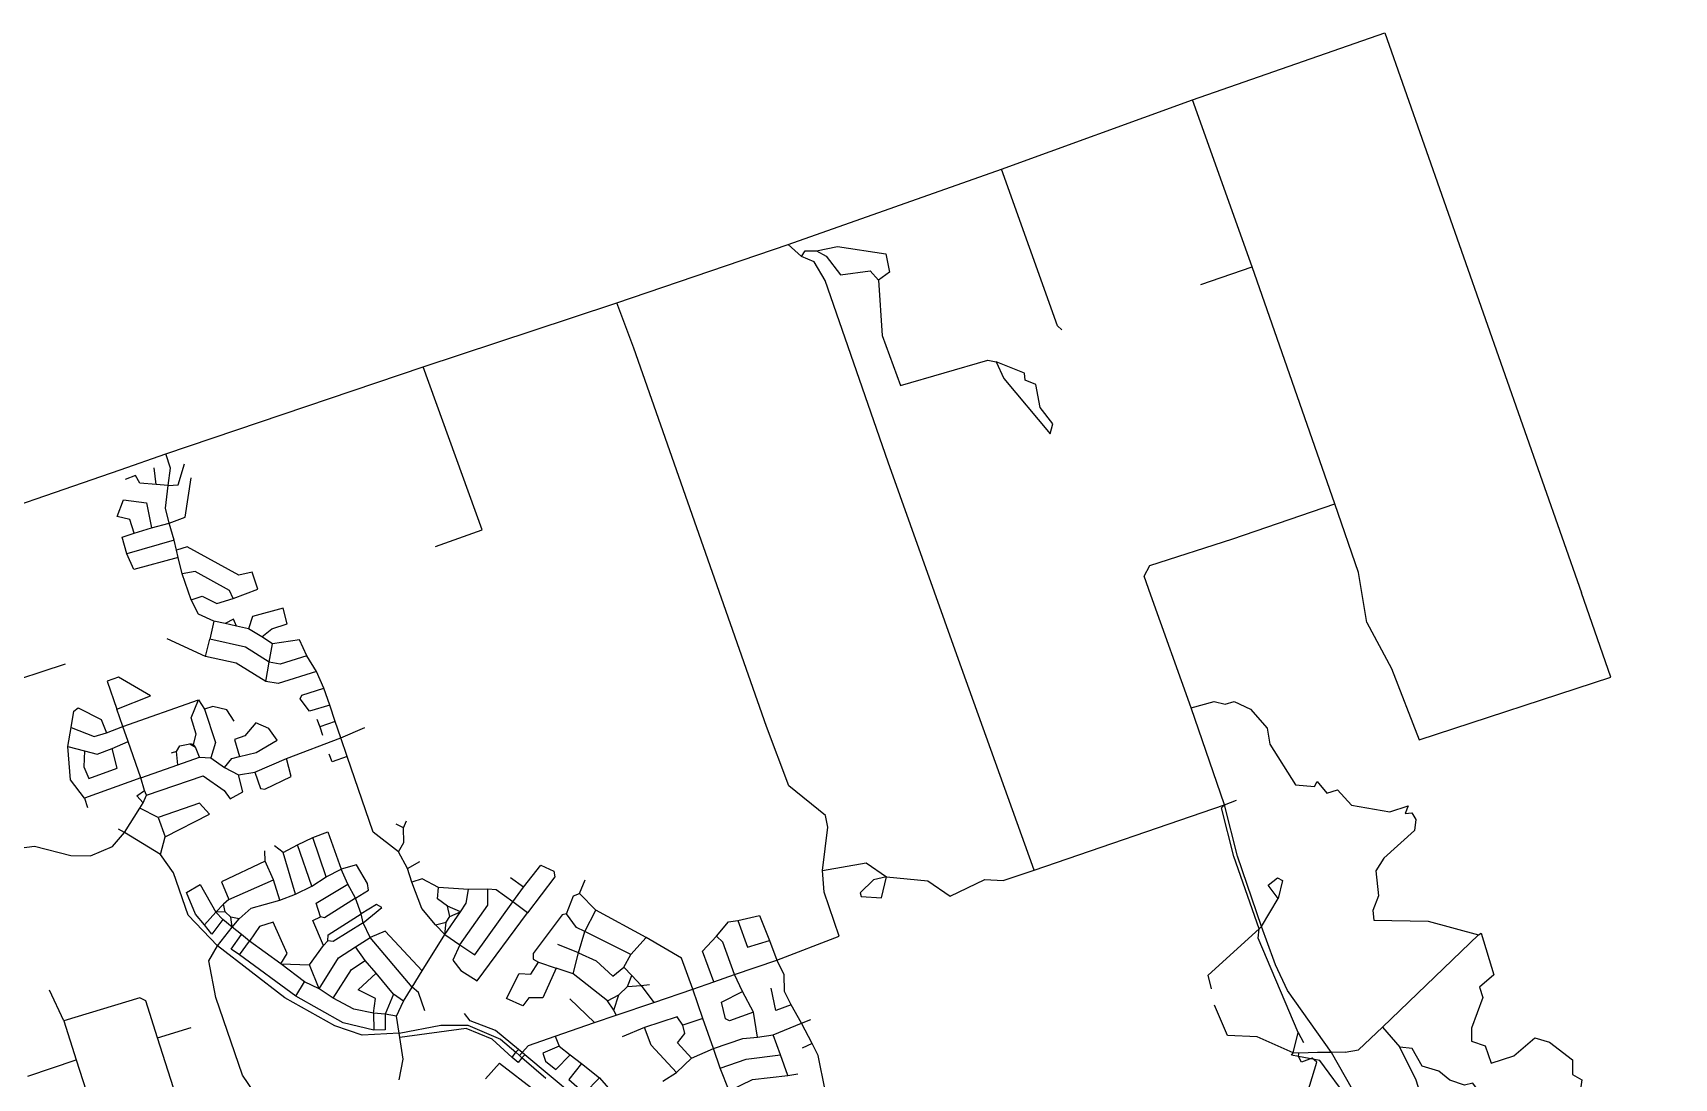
# Model space of a CAD drawing. Header units: metres. Extents: x 609554 to 651406, y 4826501 to 4857446.
# Drawn here: x 641570 to 648230, y 4853202 to 4857446 of the extents above; entities that cross this region are included whole.
import ezdxf

# ---------------------------------------------------------------- set-up
doc = ezdxf.new("R2010")
doc.units = ezdxf.units.M

msp = doc.modelspace()

# ---------------------------------------------------------------- linework, layer by layer
at = {"layer": 'ROADS'}
for points in [[(646275.6, 4857174.2), (647055.2, 4857445.8), (647853.5, 4855173.2)], [(645500.3, 4856893), (646275.6, 4857174.2)], [(646518, 4856495.4), (646275.6, 4857174.2)], [(644634.7, 4856586.3), (645500.3, 4856893)], [(645745.1, 4856239.8), (645727.5, 4856255.8), (645500.3, 4856893)], [(643939.4, 4856349.7), (644634.7, 4856586.3)], [(644688.8, 4856537.2), (644634.7, 4856586.3)], [(644750, 4856560.8), (644834.3, 4856578.5), (645030.6, 4856548.2), (645045.8, 4856474), (645001.5, 4856442.3)], [(644688.8, 4856537.2), (644703.7, 4856560.2), (644750, 4856560.8)], [(645040, 4855702.4), (644784.6, 4856440.8), (644739.9, 4856515.8), (644688.8, 4856537.2)], [(644750, 4856560.8), (644789, 4856538.5), (644847.6, 4856463.1), (644966.9, 4856480.1), (645001.5, 4856442.3)], [(645001.5, 4856442.3), (645015.9, 4856217.5), (645090.9, 4856014.3), (645445.2, 4856116.7), (645479.2, 4856110)], [(646309.5, 4856424), (646518, 4856495.4)], [(646853.2, 4855533.3), (646518, 4856495.4)], [(643755.7, 4856288.9), (643939.4, 4856349.7)], [(644008.4, 4856165.1), (643939.4, 4856349.7)], [(643153.9, 4856090.2), (643755.7, 4856288.9)], [(644546.6, 4854629.9), (644008.4, 4856165.1)], [(645479.2, 4856110), (645509.8, 4856042.6), (645697.9, 4855817.5), (645709, 4855858.4), (645657.8, 4855924.3), (645640.1, 4856018.4), (645595.6, 4856035.4), (645592.9, 4856064.1), (645479.2, 4856110)], [(642109, 4855736.9), (643153.9, 4856090.2)], [(643203.1, 4855360.9), (643392.6, 4855428.1), (643153.9, 4856090.2)], [(641924.4, 4855672.4), (642109, 4855736.9)], [(642119.5, 4855608.3), (642128.4, 4855678.2), (642109, 4855736.9)], [(641201.4, 4855422.2), (641924.4, 4855672.4)], [(642070.2, 4855612.6), (642004, 4855617.3), (641986.4, 4855648.9), (641944.4, 4855632.7)], [(642070.2, 4855612.6), (642062, 4855679.8)], [(642119.5, 4855608.3), (642159.7, 4855610.3), (642184.5, 4855696.4)], [(642122.4, 4855455.8), (642188, 4855479.7), (642212.8, 4855638.8)], [(645319.6, 4854921.4), (645040, 4855702.4)], [(642119.5, 4855608.3), (642070.2, 4855612.6)], [(642122.4, 4855455.8), (642107.6, 4855516.3), (642119.5, 4855608.3)], [(641980.5, 4855415.4), (641963.4, 4855470.4), (641912.2, 4855482.7), (641937.8, 4855550), (642030.7, 4855537.7), (642051.6, 4855436.2)], [(646439.1, 4855392), (646853.2, 4855533.3)], [(646982.9, 4855052.2), (646948.3, 4855255.3), (646853.2, 4855533.3)], [(642051.6, 4855436.2), (642122.4, 4855455.8)], [(642142.9, 4855385.8), (642122.4, 4855455.8)], [(641951.1, 4855331.1), (641932.1, 4855398.4), (641980.5, 4855415.4)], [(642142.9, 4855385.8), (641951.1, 4855331.1)], [(641980.5, 4855415.4), (642051.6, 4855436.2)], [(642152.6, 4855346.4), (642142.9, 4855385.8)], [(646106.6, 4855163.7), (646079.7, 4855240.5), (646102.7, 4855283.7), (646439.1, 4855392)], [(642159.9, 4855316.6), (641979.5, 4855266.6), (641951.1, 4855331.1)], [(642383.2, 4855149.5), (642482.8, 4855188), (642460.1, 4855256.2), (642406, 4855243.9), (642196.6, 4855358.6), (642152.6, 4855346.4)], [(642159.9, 4855316.6), (642152.6, 4855346.4)], [(642176, 4855250.2), (642159.9, 4855316.6)], [(642383.2, 4855149.5), (642367.2, 4855182.3), (642227.9, 4855259.1), (642176, 4855250.2)], [(642212.2, 4855143.5), (642176, 4855250.2)], [(646982.9, 4855052.2), (647082.9, 4854865.7), (647195.6, 4854575.6), (647972.8, 4854829.8), (647853.5, 4855173.2)], [(642212.2, 4855143.5), (642257.2, 4855158.6), (642316, 4855129.2), (642383.2, 4855149.5)], [(642303.8, 4855057.7), (642241.5, 4855085.5), (642212.2, 4855143.5)], [(642499.1, 4854994.4), (642538.9, 4855025.8), (642602.3, 4855046.7), (642586.1, 4855110.5), (642460.9, 4855077), (642444.7, 4855026.7)], [(646269.9, 4854705.6), (646106.6, 4855163.7)], [(642303.8, 4855057.7), (642288.5, 4854985)], [(642350.7, 4855047.5), (642303.8, 4855057.7)], [(642396, 4855037.8), (642383.4, 4855065.5), (642350.7, 4855047.5)], [(642396, 4855037.8), (642350.7, 4855047.5)], [(642270.8, 4854914.2), (642115.3, 4854986)], [(642270.8, 4854914.2), (642288.5, 4854985)], [(642528.5, 4854891.5), (642433.1, 4854952.3), (642288.5, 4854985)], [(642444.7, 4855026.7), (642396, 4855037.8)], [(642499.1, 4854994.4), (642444.7, 4855026.7)], [(642542, 4854966), (642499.1, 4854994.4)], [(642680.9, 4854916.5), (642651.2, 4854981.4), (642542, 4854966)], [(642514.5, 4854812.6), (642395.4, 4854887), (642270.8, 4854914.2)], [(642528.5, 4854891.5), (642542, 4854966)], [(642680.9, 4854916.5), (642573.2, 4854882.6), (642528.5, 4854891.5)], [(642720.3, 4854853.4), (642680.9, 4854916.5)], [(645632.8, 4854046.9), (645319.6, 4854921.4)], [(641420.5, 4854793), (641702.5, 4854884)], [(642514.5, 4854812.6), (642528.5, 4854891.5)], [(642720.3, 4854853.4), (642564.6, 4854804.7), (642514.5, 4854812.6)], [(642750.7, 4854785.7), (642720.3, 4854853.4)], [(641910.8, 4854699.8), (642047.1, 4854754.7), (641917.1, 4854829.8), (641872, 4854814.4), (641910.8, 4854699.8)], [(642774.7, 4854716.8), (642693, 4854692.8), (642654.4, 4854742.1), (642661.9, 4854756.6), (642750.7, 4854785.7)], [(642774.7, 4854716.8), (642750.7, 4854785.7)], [(641935.3, 4854629.7), (642241.3, 4854738.4)], [(642221.7, 4854556.6), (642232.1, 4854598.9), (642212.4, 4854665.2), (642241.3, 4854738.4)], [(642241.3, 4854738.4), (642265.8, 4854699.8)], [(642387.3, 4854651.2), (642357.2, 4854697.8), (642299.5, 4854710.6), (642265.8, 4854699.8)], [(642796, 4854649.9), (642774.7, 4854716.8)], [(646269.9, 4854705.6), (646362.9, 4854730.8), (646407.4, 4854720.7), (646444.8, 4854731.6), (646511, 4854700.6), (646578.1, 4854623.2), (646589, 4854557.9), (646693.4, 4854393.5), (646770.4, 4854386.8), (646780.8, 4854406.3), (646820.7, 4854359.5), (646863.5, 4854372.3), (646920.9, 4854311.1), (647075.3, 4854283.6), (647150.2, 4854307.9), (647137.8, 4854276.7), (647165.7, 4854279.7), (647181, 4854251.8), (647176.3, 4854207.4), (647051.4, 4854095), (647019.4, 4854043.7), (647030.2, 4853942.1), (647006.5, 4853882.5), (647011.5, 4853844.1), (647231.5, 4853839.3), (647435.5, 4853783.7)], [(641725, 4854626.2), (641736.3, 4854692.8), (641753.3, 4854706.2), (641847.6, 4854657.9), (641869, 4854604.9)], [(641935.3, 4854629.7), (641910.8, 4854699.8)], [(642265.8, 4854699.8), (642310.7, 4854565.2), (642292, 4854502.6)], [(642407.7, 4854508.4), (642476.6, 4854524.2), (642561.2, 4854574.6), (642527, 4854622.3), (642474.2, 4854644.8), (642430.2, 4854592.1), (642387.5, 4854576.6), (642407.7, 4854508.4)], [(642721.8, 4854660), (642733.9, 4854628)], [(642796, 4854649.9), (642733.9, 4854628)], [(642818.8, 4854583.6), (642796, 4854649.9)], [(646404.7, 4854311.7), (646269.9, 4854705.6)], [(641711.7, 4854548.3), (641725, 4854626.2)], [(641725, 4854626.2), (641818.8, 4854589.9), (641869, 4854604.9)], [(641869, 4854604.9), (641935.3, 4854629.7)], [(641956.4, 4854568.4), (641935.3, 4854629.7)], [(642598.9, 4854499.4), (642818.8, 4854583.6)], [(642733.9, 4854628), (642744.6, 4854595.2)], [(642818.8, 4854583.6), (642916.8, 4854625.9)], [(642844.6, 4854508.8), (642818.8, 4854583.6)], [(644774.1, 4854046), (644796, 4854220.7), (644785.8, 4854268.3), (644637.5, 4854388.5), (644546.6, 4854629.9)], [(641711.7, 4854548.3), (641779.5, 4854531.3)], [(641779, 4854339.5), (641721.9, 4854413.7), (641711.7, 4854548.3)], [(641779.5, 4854531.3), (641777, 4854465.8), (641797.5, 4854419.4), (641911.5, 4854460.5), (641891.5, 4854541)], [(641779.5, 4854531.3), (641830.6, 4854518.1), (641891.5, 4854541)], [(641891.5, 4854541), (641956.4, 4854568.4)], [(642007.3, 4854421.3), (641956.4, 4854568.4)], [(642152.9, 4854528.8), (642130.9, 4854521.7)], [(642152.9, 4854528.8), (642166.3, 4854551.9), (642207.4, 4854560.2)], [(642158.4, 4854474.3), (642152.9, 4854528.8)], [(642207.4, 4854560.2), (642229.4, 4854545.4)], [(642221.7, 4854556.6), (642207.4, 4854560.2)], [(642229.4, 4854545.4), (642221.7, 4854556.6)], [(642246.5, 4854505.3), (642229.4, 4854545.4)], [(642347.9, 4854463.1), (642377.8, 4854500.3), (642407.7, 4854508.4)], [(642844.6, 4854508.8), (642783.8, 4854486.8), (642772.4, 4854518.1)], [(643053.2, 4854121.3), (642951.3, 4854200.9), (642844.6, 4854508.8)], [(642007.3, 4854421.3), (642158.4, 4854474.3)], [(642158.4, 4854474.3), (642246.5, 4854505.3)], [(642246.5, 4854505.3), (642292, 4854502.6)], [(642292, 4854502.6), (642347.9, 4854463.1)], [(642347.9, 4854463.1), (642404.4, 4854433.7)], [(642404.4, 4854433.7), (642470.6, 4854444.5)], [(642470.6, 4854444.5), (642493.1, 4854378.6), (642511, 4854375.5), (642617.8, 4854427.1), (642598.9, 4854499.4)], [(642470.6, 4854444.5), (642598.9, 4854499.4)], [(642007.3, 4854421.3), (641779, 4854339.5)], [(642022.8, 4854369.9), (642007.3, 4854421.3)], [(642031.5, 4854351.6), (642260.5, 4854429.1), (642346.5, 4854370.4), (642370.9, 4854336.4), (642421.7, 4854364.2), (642404.4, 4854433.7)], [(641779, 4854339.5), (641791.7, 4854301.1)], [(642017.1, 4854319.7), (641991.6, 4854348.9), (642022.8, 4854369.9)], [(642004.2, 4854297.9), (642017.1, 4854319.7)], [(642017.1, 4854319.7), (642031.5, 4854351.6)], [(642031.5, 4854351.6), (642022.8, 4854369.9)], [(642107.2, 4854181.8), (642286.9, 4854273.6), (642245.4, 4854319), (642078.4, 4854261.1)], [(645632.8, 4854046.9), (646404.7, 4854311.7)], [(646545.5, 4853808.7), (646443.1, 4854102.7), (646393, 4854300.4), (646404.7, 4854311.7)], [(646404.7, 4854311.7), (646453.6, 4854330.7)], [(646555.8, 4853818.2), (646457.5, 4854103.1), (646404.7, 4854311.7)], [(641942.1, 4854200.1), (642004.2, 4854297.9)], [(642078.4, 4854261.1), (642004.2, 4854297.9)], [(642078.4, 4854261.1), (642107.2, 4854181.8)], [(643074.1, 4854218.1), (643085.7, 4854247.6)], [(641576.2, 4854144.7), (641724.5, 4854106.8), (641804.2, 4854105.4), (641893.6, 4854142.4), (641942.1, 4854200.1)], [(641942.1, 4854200.1), (641917.6, 4854213.6)], [(642087.7, 4854110.2), (641942.1, 4854200.1)], [(642087.7, 4854110.2), (642107.2, 4854181.8)], [(642643.3, 4854149.2), (642705.2, 4854179.2)], [(642705.2, 4854179.2), (642766.5, 4854202.5), (642820.6, 4854050.5)], [(642760.1, 4854019.7), (642705.2, 4854179.2)], [(643074.1, 4854218.1), (643043.6, 4854233.6)], [(643053.2, 4854121.3), (643075.2, 4854159.6), (643074.1, 4854218.1)], [(641270.3, 4854034.3), (641514, 4854135.8), (641576.2, 4854144.7)], [(642318.8, 4853740.2), (642200.3, 4853864.1), (642140.3, 4854036.3), (642087.7, 4854110.2)], [(642512.6, 4854082.9), (642511.6, 4854124.9)], [(642585.4, 4854118.2), (642550.9, 4854144.9)], [(642585.4, 4854118.2), (642643.3, 4854149.2)], [(642635.1, 4853949.7), (642585.4, 4854118.2)], [(642701.4, 4853982.4), (642643.3, 4854149.2)], [(643090, 4854053.3), (643053.2, 4854121.3)], [(642512.6, 4854082.9), (642335.7, 4853998.8), (642365.4, 4853927.1)], [(642546.5, 4854007), (642512.6, 4854082.9)], [(642760.1, 4854019.7), (642820.6, 4854050.5)], [(642878.6, 4853932.7), (642931.1, 4853965.8), (642927.7, 4853993), (642882.4, 4854068.3), (642820.6, 4854050.5)], [(642847.6, 4853989.9), (642820.6, 4854050.5)], [(643090, 4854053.3), (643140.1, 4854081.7)], [(643108.1, 4853997.5), (643090, 4854053.3)], [(643560.9, 4853977.2), (643631.1, 4854066.8), (643683.5, 4854042.8), (643688, 4854019.5), (643576.6, 4853873.7)], [(644588.3, 4853682.1), (644841.7, 4853778.8), (644781, 4853957.7), (644774.1, 4854046)], [(644774.1, 4854046), (644951.3, 4854076.9), (645033.2, 4854019.5)], [(645033.2, 4854019.5), (645200.7, 4854003.9), (645291.9, 4853941.4), (645432.7, 4854008.4), (645506.5, 4854004.6), (645632.8, 4854046.9)], [(642265.9, 4853825.2), (642230, 4853867.5), (642192.8, 4853956.5), (642248.7, 4853988.1), (642312.9, 4853876.2)], [(642365.4, 4853927.1), (642546.5, 4854007)], [(642571.5, 4853924.9), (642546.5, 4854007)], [(642635.1, 4853949.7), (642701.4, 4853982.4)], [(642701.4, 4853982.4), (642760.1, 4854019.7)], [(642737.3, 4853856.8), (642719.6, 4853912.6), (642847.6, 4853989.9)], [(642878.6, 4853932.7), (642847.6, 4853989.9)], [(643215.3, 4853976.1), (643149.5, 4854011.8), (643108.1, 4853997.5)], [(643204.1, 4853825.1), (643148.1, 4853891.6), (643108.1, 4853997.5)], [(643252, 4853901), (643211.5, 4853930.7), (643215.3, 4853976.1)], [(643337.5, 4853968.9), (643215.3, 4853976.1)], [(643560.9, 4853977.2), (643507.8, 4854016.3)], [(643517.1, 4853918), (643560.9, 4853977.2)], [(643788.1, 4853951.8), (643811.3, 4854007.5)], [(645033.2, 4854019.5), (644980.6, 4854007.9), (644927.2, 4853955.1), (644930.3, 4853939.3), (645013.5, 4853934.8), (645033.2, 4854019.5)], [(646622.4, 4853931.1), (646581.8, 4853985.8), (646620.4, 4854015.4), (646639.8, 4854005.2), (646622.4, 4853931.1)], [(642343, 4853908.1), (642312.9, 4853876.2)], [(642365.4, 4853927.1), (642343, 4853908.1)], [(642350.1, 4853877.5), (642343, 4853908.1)], [(642407.1, 4853849.7), (642455.6, 4853892.9), (642571.5, 4853924.9)], [(642571.5, 4853924.9), (642635.1, 4853949.7)], [(642878.6, 4853932.7), (642753.1, 4853852.9), (642737.3, 4853856.8)], [(642901.9, 4853869.1), (642878.6, 4853932.7)], [(642910, 4853833.2), (642985.6, 4853895.6), (642963.7, 4853907.7), (642901.9, 4853869.1)], [(643302, 4853743.1), (643416.2, 4853905.1), (643416, 4853970)], [(643302, 4853743.1), (643362.7, 4853702.9), (643517.1, 4853918)], [(643305.3, 4853877.4), (643328.5, 4853912.3), (643337.5, 4853968.9)], [(643416, 4853970), (643337.5, 4853968.9)], [(643517.1, 4853918), (643450.4, 4853966.8), (643416, 4853970)], [(643576.6, 4853873.7), (643517.1, 4853918)], [(643735.2, 4853869), (643763, 4853942.2), (643788.1, 4853951.8)], [(643854.5, 4853884.2), (643788.1, 4853951.8)], [(646555.8, 4853818.2), (646622.4, 4853931.1)], [(642312.9, 4853876.2), (642265.9, 4853825.2)], [(642341, 4853846), (642295.5, 4853787.4), (642265.9, 4853825.2)], [(642350.1, 4853877.5), (642312.9, 4853876.2)], [(642341, 4853846), (642312.9, 4853876.2)], [(642378, 4853815.7), (642341, 4853846)], [(642372.6, 4853855.4), (642350.1, 4853877.5)], [(642407.1, 4853849.7), (642372.6, 4853855.4)], [(642378, 4853815.7), (642372.6, 4853855.4)], [(642378, 4853815.7), (642407.1, 4853849.7)], [(642749.1, 4853741.2), (642705.4, 4853842.8), (642737.3, 4853856.8)], [(642767.1, 4853759.4), (642767.5, 4853783.6), (642901.9, 4853869.1)], [(642910, 4853833.2), (642901.9, 4853869.1)], [(643242.1, 4853785.7), (643305.3, 4853877.4)], [(643247.5, 4853836.2), (643261.1, 4853859)], [(643305.3, 4853877.4), (643252, 4853901)], [(643261.1, 4853859), (643252, 4853901)], [(643261.1, 4853859), (643305.3, 4853877.4)], [(643302, 4853743.1), (643273.5, 4853681.9), (643305.9, 4853640), (643372.4, 4853597.3), (643576.6, 4853873.7)], [(643735.2, 4853869), (643717.3, 4853864.8), (643599.9, 4853708.7), (643599.4, 4853685.5), (643621.1, 4853673.7)], [(643809.8, 4853797.5), (643775.4, 4853814), (643735.2, 4853869)], [(643809.8, 4853797.5), (643854.5, 4853884.2)], [(644058.2, 4853773.4), (643854.5, 4853884.2)], [(644344.1, 4853779.4), (644392.5, 4853837.6), (644430.6, 4853842.1)], [(644430.6, 4853842.1), (644517.8, 4853863), (644559.1, 4853761.2)], [(644430.6, 4853842.1), (644469.5, 4853734), (644559.1, 4853761.2)], [(642318.8, 4853740.2), (642378, 4853815.7)], [(642408, 4853702.8), (642374.2, 4853726.3), (642416.8, 4853785)], [(642416.8, 4853785), (642378, 4853815.7)], [(642449.5, 4853759.2), (642416.8, 4853785)], [(642575.6, 4853667), (642601.2, 4853708.4), (642544.7, 4853835.6), (642490.1, 4853818.6), (642449.5, 4853759.2)], [(642910, 4853833.2), (642788.9, 4853757.2), (642767.1, 4853759.4)], [(642938.3, 4853773.4), (642910, 4853833.2)], [(643149.4, 4853638.6), (642999.1, 4853799.7), (642938.3, 4853773.4)], [(643149.4, 4853638.6), (643242.1, 4853785.7)], [(643204.1, 4853825.1), (643247.5, 4853836.2)], [(643242.1, 4853785.7), (643204.1, 4853825.1)], [(643242.1, 4853785.7), (643247.5, 4853836.2)], [(643242.1, 4853785.7), (643302, 4853743.1)], [(643784.3, 4853711.6), (643809.8, 4853797.5)], [(643996.4, 4853704.7), (643809.8, 4853797.5)], [(644332.4, 4853593.6), (644286.5, 4853717.6), (644344.1, 4853779.4)], [(644417.4, 4853623), (644369.9, 4853754.4), (644344.1, 4853779.4)], [(646352, 4853565.1), (646338.9, 4853620.9), (646545.5, 4853808.7)], [(646704, 4853387.7), (646541.3, 4853771.1), (646545.5, 4853808.7)], [(646545.5, 4853808.7), (646555.8, 4853818.2)], [(646607.2, 4853677.5), (646555.8, 4853818.2)], [(647435.5, 4853783.7), (647045.7, 4853409.3)], [(647435.5, 4853783.7), (647446.5, 4853791.3), (647497.4, 4853622), (647440.1, 4853571.8), (647453.3, 4853529.5), (647407.6, 4853404.8), (647407.1, 4853352.3), (647462.9, 4853333.7), (647487.8, 4853264), (647578.5, 4853293.2), (647663.7, 4853366), (647723.9, 4853348.8), (647817.7, 4853276.4), (647817.5, 4853217), (647854.8, 4853195), (647848.6, 4853147.7), (647891.2, 4853088.4), (647958.2, 4853100.7), (648012.2, 4853057.9), (648058.3, 4852992.1), (648132.2, 4852947), (648119.8, 4852877.7), (648130.7, 4852868.6), (648229.7, 4852862.7)], [(642312.7, 4853530.4), (642284.1, 4853678.7), (642318.8, 4853740.2)], [(643056.1, 4853385.4), (642906, 4853376.4), (642794.6, 4853414.6), (642592.9, 4853529), (642318.8, 4853740.2)], [(642408, 4853702.8), (642449.5, 4853759.2)], [(642575.6, 4853667), (642449.5, 4853759.2)], [(642692.1, 4853662.3), (642749.1, 4853741.2)], [(642731.5, 4853564.8), (642810.3, 4853690.6), (642878.7, 4853736)], [(642749.1, 4853741.2), (642767.1, 4853759.4)], [(642878.7, 4853736), (642938.3, 4853773.4)], [(642918.1, 4853680.4), (642878.7, 4853736)], [(643108.7, 4853572.4), (642938.3, 4853773.4)], [(643784.3, 4853711.6), (643700, 4853745.5)], [(643761.7, 4853626.5), (643784.3, 4853711.6)], [(643784.3, 4853711.6), (643856.2, 4853678.5), (643923.6, 4853617), (643968.1, 4853652.4)], [(643996.4, 4853704.7), (644058.2, 4853773.4)], [(644247.7, 4853564.3), (644201.8, 4853689.3), (644058.2, 4853773.4)], [(644559.1, 4853761.2), (644588.3, 4853682.1)], [(642637.2, 4853535.3), (642408, 4853702.8)], [(642575.6, 4853667), (642692.1, 4853662.3)], [(642672.3, 4853593.1), (642575.6, 4853667)], [(642731.5, 4853564.8), (642692.1, 4853662.3)], [(642787.9, 4853527.1), (642862.5, 4853643.7), (642918.1, 4853680.4)], [(642962.4, 4853628.7), (642918.1, 4853680.4)], [(643693.8, 4853649), (643638.7, 4853528.5), (643582.8, 4853527.9), (643558.4, 4853496.7), (643491.6, 4853526.5), (643543, 4853627.7), (643589.9, 4853624.3), (643621.1, 4853673.7)], [(643621.1, 4853673.7), (643693.8, 4853649)], [(643761.7, 4853626.5), (643693.8, 4853649)], [(643968.1, 4853652.4), (643996.4, 4853704.7)], [(643968.1, 4853652.4), (644000.6, 4853619.4)], [(644417.4, 4853623), (644588.3, 4853682.1)], [(644646.6, 4853500.1), (644620.4, 4853554), (644618.3, 4853623.3), (644588.3, 4853682.1)], [(646612.6, 4853662.7), (646607.2, 4853677.5)], [(646839.8, 4853306.5), (646661.4, 4853558), (646612.6, 4853662.7)], [(642637.2, 4853535.3), (642672.3, 4853593.1)], [(642731.5, 4853564.8), (642672.3, 4853593.1)], [(642952, 4853466), (642959.5, 4853526.2), (642889.8, 4853560.6), (642962.4, 4853628.7)], [(643033.5, 4853543.2), (642962.4, 4853628.7)], [(643108.7, 4853572.4), (643149.4, 4853638.6)], [(643901.6, 4853516), (643761.7, 4853626.5)], [(643947.7, 4853541.3), (643982.6, 4853574.2)], [(643982.6, 4853574.2), (644000.6, 4853619.4)], [(643982.6, 4853574.2), (644037.5, 4853578.4)], [(644037.5, 4853578.4), (644000.6, 4853619.4)], [(644037.5, 4853578.4), (644072.4, 4853582.2)], [(644037.5, 4853578.4), (644090, 4853509.8)], [(644247.7, 4853564.3), (644332.4, 4853593.6)], [(644332.4, 4853593.6), (644417.4, 4853623)], [(644449.1, 4853554.4), (644417.4, 4853623)], [(641695.6, 4853434.6), (641637.5, 4853560.1)], [(642075.9, 4853365.5), (642027.8, 4853515.7), (642003.3, 4853529.2), (641695.6, 4853434.6)], [(642539.3, 4852992.9), (642517.2, 4853071.7), (642420.6, 4853214.1), (642312.7, 4853530.4)], [(642952.8, 4853397.3), (642829.1, 4853427.3), (642637.2, 4853535.3)], [(642787.9, 4853527.1), (642731.5, 4853564.8)], [(642952, 4853466), (642871.6, 4853482.8), (642787.9, 4853527.1)], [(643033.5, 4853543.2), (642999.2, 4853461.8)], [(643073.5, 4853515.6), (643033.5, 4853543.2)], [(643045.1, 4853454.1), (643073.5, 4853515.6)], [(643073.5, 4853515.6), (643108.7, 4853572.4)], [(643160.7, 4853475.9), (643135.2, 4853549.9), (643108.7, 4853572.4)], [(643849.1, 4853428.4), (643748.8, 4853525)], [(643901.6, 4853516), (643947.7, 4853541.3)], [(643927.3, 4853478), (643901.6, 4853516)], [(643927.3, 4853478), (643947.7, 4853541.3)], [(643936.4, 4853457.7), (644090, 4853509.8)], [(644090, 4853509.8), (644247.7, 4853564.3)], [(644288.5, 4853445.3), (644247.7, 4853564.3)], [(644494.6, 4853470.5), (644397, 4853435.5), (644380.5, 4853443.1), (644364.3, 4853511.4), (644449.1, 4853554.4)], [(644494.6, 4853470.5), (644449.1, 4853554.4)], [(644646.6, 4853500.1), (644584.4, 4853477.7), (644565.2, 4853568.4)], [(642952, 4853466), (642952.8, 4853397.3)], [(642999.2, 4853461.8), (642952, 4853466)], [(642999.2, 4853461.8), (642999.2, 4853398.8), (642952.8, 4853397.3)], [(643045.1, 4853454.1), (642999.2, 4853461.8)], [(643056.1, 4853385.4), (643045.1, 4853454.1)], [(643343.6, 4853435.7), (643321.7, 4853465.4)], [(643849.1, 4853428.4), (643936.4, 4853457.7)], [(643936.4, 4853457.7), (643927.3, 4853478)], [(644207.3, 4853417.5), (644183.8, 4853451.8), (644051.1, 4853408)], [(644288.5, 4853445.3), (644207.3, 4853417.5)], [(644331.4, 4853323), (644288.5, 4853445.3)], [(644509.8, 4853368.6), (644494.6, 4853470.5)], [(644688.1, 4853425.6), (644646.6, 4853500.1)], [(644688.1, 4853425.6), (644726.3, 4853441.2)], [(646683.9, 4853305.2), (646538.3, 4853369.7), (646417, 4853376.3), (646365, 4853499.4)], [(641695.6, 4853434.6), (641745.9, 4853277.5)], [(642075.9, 4853365.5), (642212.7, 4853408)], [(643056.1, 4853385.4), (643224.8, 4853417.1), (643334.7, 4853417.5)], [(643059.2, 4853368), (643056.1, 4853385.4)], [(643328, 4853403.7), (643059.2, 4853368)], [(643514.1, 4853285.9), (643433.4, 4853360.1), (643328, 4853403.7)], [(643334.7, 4853417.5), (643467.7, 4853360.9), (643529.9, 4853307.4)], [(643540, 4853319.3), (643447.2, 4853395.9), (643343.6, 4853435.7)], [(643689, 4853373.2), (643849.1, 4853428.4)], [(644051.1, 4853408), (643961.7, 4853370.5)], [(644181.1, 4853225), (644078.6, 4853335.8), (644051.1, 4853408)], [(644241.8, 4853283.7), (644186.1, 4853345.2), (644215.1, 4853383.4), (644207.3, 4853417.5)], [(644509.8, 4853368.6), (644574.4, 4853379)], [(644574.4, 4853379), (644688.1, 4853425.6)], [(644603.5, 4853297.1), (644574.4, 4853379)], [(644731.5, 4853342.7), (644688.1, 4853425.6)], [(646683.9, 4853305.2), (646704, 4853387.7)], [(646704, 4853387.7), (646725.8, 4853347.7)], [(647045.7, 4853409.3), (646949.2, 4853317.1)], [(647045.7, 4853409.3), (647116.4, 4853328.1)], [(642162, 4853096), (642075.9, 4853365.5)], [(643056.2, 4853195.7), (643072.5, 4853279), (643059.2, 4853368)], [(643529.9, 4853307.4), (643540, 4853319.3)], [(643554.7, 4853306.6), (643540, 4853319.3)], [(643554.7, 4853306.6), (643581.4, 4853335.3), (643689, 4853373.2)], [(643705.1, 4853332.2), (643639.3, 4853304), (643649.7, 4853271.5), (643692.2, 4853237.4), (643749.5, 4853297.8)], [(643689, 4853373.2), (643705.1, 4853332.2)], [(643705.1, 4853332.2), (643749.5, 4853297.8)], [(644241.8, 4853283.7), (644331.4, 4853323)], [(644331.4, 4853323), (644450.3, 4853364), (644509.8, 4853368.6)], [(644359, 4853243), (644331.4, 4853323)], [(644731.5, 4853342.7), (644690.9, 4853323.7)], [(644785.3, 4853154.1), (644756.3, 4853294.5), (644731.5, 4853342.7)], [(646895.3, 4853307.4), (646949.2, 4853317.1)], [(647614.4, 4852972.6), (647366.8, 4852972), (647224.6, 4853060), (647183.2, 4853194.8), (647116.4, 4853328.1)], [(647614.4, 4852972.6), (647480.9, 4853055.3), (647478.7, 4853092.4), (647412.3, 4853181.5), (647379.4, 4853174.1), (647318.8, 4853194.4), (647275.2, 4853230.2), (647206.8, 4853251.3), (647166.4, 4853322.5), (647116.4, 4853328.1)], [(641549, 4853210.9), (641745.9, 4853277.5)], [(641745.9, 4853277.5), (641828.1, 4853021), (641847.2, 4853000.3), (642162, 4853096)], [(643406.7, 4853200.2), (643462.7, 4853262.7), (643610.3, 4853149.9)], [(643514.1, 4853285.9), (643529.9, 4853307.4)], [(643554.5, 4853284.6), (643539.4, 4853265.8), (643514.1, 4853285.9)], [(643544.2, 4853293.9), (643529.9, 4853307.4)], [(643544.2, 4853293.9), (643554.7, 4853306.6)], [(643554.5, 4853284.6), (643544.2, 4853293.9)], [(643565.6, 4853297.4), (643554.5, 4853284.6)], [(643651.4, 4853200.8), (643554.5, 4853284.6)], [(643565.6, 4853297.4), (643554.7, 4853306.6)], [(643870.9, 4853042.1), (643565.6, 4853297.4)], [(643796, 4853261.7), (643744.6, 4853196.7), (643808.2, 4853142.2), (643868.9, 4853203.9)], [(643749.5, 4853297.8), (643796, 4853261.7)], [(643796, 4853261.7), (643868.9, 4853203.9)], [(644181.1, 4853225), (644241.8, 4853283.7)], [(644359, 4853243), (644464.5, 4853279.3), (644603.5, 4853297.1)], [(644395.3, 4853150.5), (644359, 4853243)], [(644633.1, 4853213.7), (644603.5, 4853297.1)], [(646704.8, 4853290.5), (646677.2, 4853295.2), (646683.9, 4853305.2)], [(646706.6, 4853303.6), (646683.9, 4853305.2)], [(646704.8, 4853290.5), (646706.6, 4853303.6)], [(647052.7, 4852347.1), (646935.7, 4852511.3), (646907.6, 4852631.9), (646936.8, 4852993.7), (646909.3, 4853114.9), (646792.2, 4853274.8), (646704.8, 4853290.5)], [(646718.8, 4852770.8), (646705.5, 4852794.4), (646718.1, 4853062.8), (646779.1, 4853267.1), (646761.2, 4853283.5), (646717.1, 4853267.1), (646704.8, 4853290.5)], [(646783, 4853306.7), (646706.6, 4853303.6)], [(646839.8, 4853306.5), (646783, 4853306.7)], [(646895.3, 4853307.4), (646839.8, 4853306.5)], [(646956, 4852956), (646925, 4853156.5), (646839.8, 4853306.5)], [(643868.9, 4853203.9), (643940.1, 4853120.7)], [(644125.5, 4853190.9), (644181.1, 4853225)], [(644395.3, 4853150.5), (644490.4, 4853196.5), (644633.1, 4853213.7)], [(644633.1, 4853213.7), (644673.2, 4853220.7)]]:
    msp.add_lwpolyline(points, dxfattribs=at)

doc.saveas('drawing.dxf')
